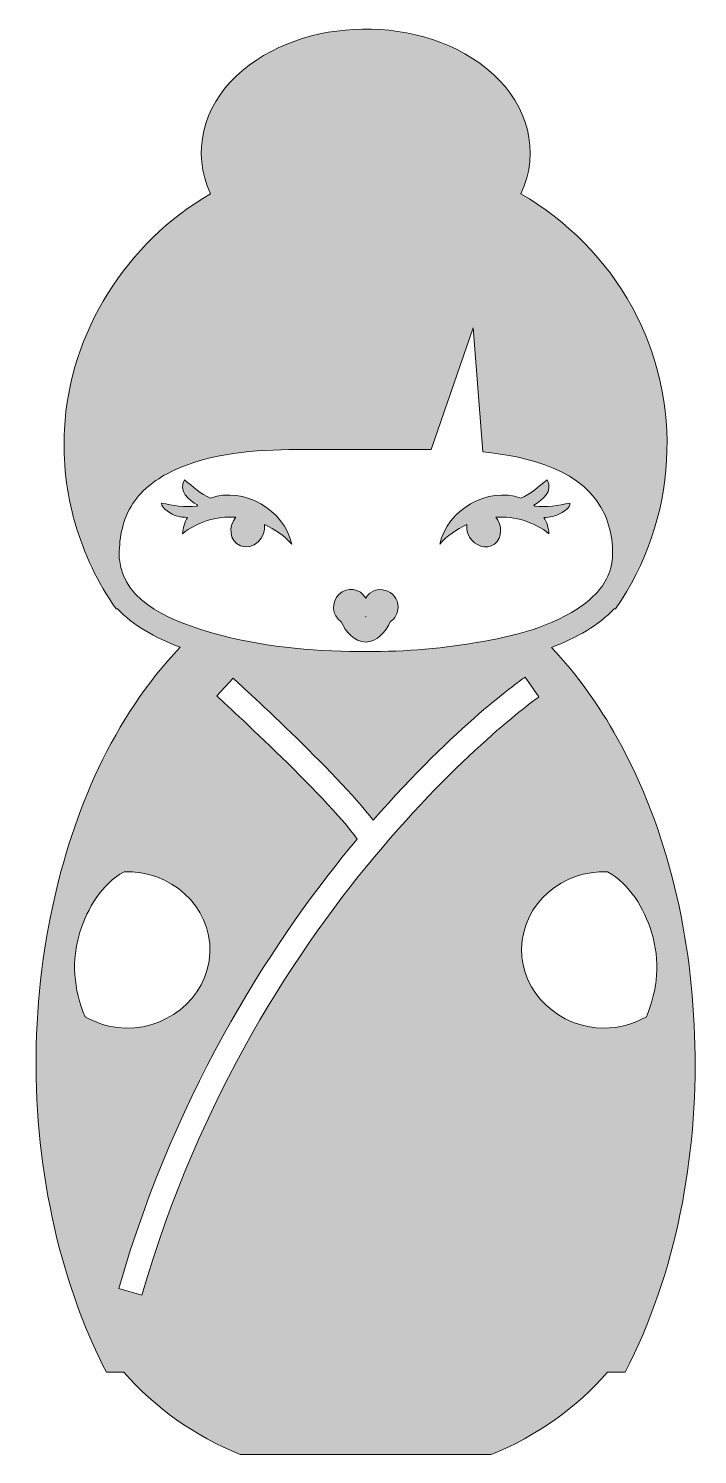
# Model space of a CAD drawing. Header units: inches. Extents: x -1 to 47, y 0 to 102.
import ezdxf

# ---------------------------------------------------------------- set-up
doc = ezdxf.new("R2010")
doc.units = ezdxf.units.IN
doc.header["$MEASUREMENT"] = 0
doc.layers.add('Layer 1', color=7, linetype='Continuous')

msp = doc.modelspace()

# ---------------------------------------------------------------- hatches: boundary and pattern name
at = {"layer": 'Layer 1', "true_color": 0xf5a9ca}
h = msp.add_hatch(color=231, dxfattribs=at)
h.dxf.hatch_style = 2
edge = h.paths.add_edge_path()
edge.add_spline(control_points=[(41.21, 60.28), (41.21, 60.28), (41.3, 60.28), (41.3, 60.28), (45.72, 66.59), (46.2, 75.04), (42.49, 81.79), (40.64, 85.14), (37.86, 87.94), (34.56, 89.87), (36, 92.87), (34.99, 96.19), (32.61, 98.37), (30.11, 100.65), (26.61, 101.65), (23.27, 101.6), (20.03, 101.55), (16.65, 100.51), (14.26, 98.25), (11.96, 96.07), (11.03, 92.81), (12.44, 89.87), (6.44, 86.37), (2.38, 80.03), (2.02, 73.06), (1.78, 68.53), (3.09, 64), (5.7, 60.28), (5.7, 60.28), (5.81, 60.28), (5.81, 60.28), (6.89, 59.11), (8.47, 58.22), (10.28, 57.54), (5.48, 52.54), (2.63, 45.82), (1.19, 39.11), (-0.54, 31.1), (-0.39, 22.59), (1.68, 14.66), (2.48, 11.62), (3.57, 8.65), (5.01, 5.86), (5.01, 5.86), (6.26, 5.86), (6.26, 5.86), (8.46, 3.34), (11.3, 1.32), (14.55, 0), (14.55, 0), (32.45, 0), (32.45, 0), (35.7, 1.32), (38.54, 3.34), (40.73, 5.86), (40.73, 5.86), (41.99, 5.86), (41.99, 5.86), (45.66, 13), (47.15, 21.2), (46.96, 29.19), (46.79, 36.74), (45.11, 44.42), (41.43, 51.06), (40.13, 53.39), (38.58, 55.6), (36.73, 57.53), (38.54, 58.21), (40.12, 59.11), (41.21, 60.28)], knot_values=[0, 0, 0, 0, 1, 1, 1, 2, 2, 2, 3, 3, 3, 4, 4, 4, 5, 5, 5, 6, 6, 6, 7, 7, 7, 8, 8, 8, 9, 9, 9, 10, 10, 10, 11, 11, 11, 12, 12, 12, 13, 13, 13, 14, 14, 14, 15, 15, 15, 16, 16, 16, 17, 17, 17, 18, 18, 18, 19, 19, 19, 20, 20, 20, 21, 21, 21, 22, 22, 22, 23, 23, 23, 23], degree=3, periodic=1)
edge = h.paths.add_edge_path()
edge.add_spline(control_points=[(6.9, 67.79), (7.59, 68.84), (8.64, 69.59), (9.76, 70.12), (12.47, 71.4), (15.62, 71.63), (18.57, 71.63), (18.57, 71.63), (28.17, 71.63), (28.17, 71.63), (28.17, 71.63), (31.16, 80.31), (31.16, 80.31), (31.16, 80.31), (31.85, 71.46), (31.85, 71.46), (35.03, 71.14), (39.15, 70.22), (40.56, 66.95), (41.06, 65.76), (41.3, 64.21), (40.89, 62.96), (40.56, 61.97), (39.83, 61.18), (39, 60.57), (36.83, 58.98), (33.98, 58.32), (31.37, 57.87), (28.62, 57.4), (25.82, 57.2), (23.03, 57.23), (19.54, 57.26), (15.98, 57.6), (12.61, 58.55), (10.06, 59.27), (6.22, 60.65), (5.94, 63.79), (5.93, 63.91), (5.93, 64.02), (5.93, 64.14), (5.93, 65.42), (6.19, 66.71), (6.9, 67.79)], knot_values=[0, 0, 0, 0, 1, 1, 1, 2, 2, 2, 3, 3, 3, 4, 4, 4, 5, 5, 5, 6, 6, 6, 7, 7, 7, 8, 8, 8, 9, 9, 9, 10, 10, 10, 11, 11, 11, 12, 12, 12, 13, 13, 13, 14, 14, 14, 14], degree=3, periodic=1)
edge = h.paths.add_edge_path()
edge.add_spline(control_points=[(3.13, 37.24), (3.66, 38.94), (4.68, 40.65), (6.27, 41.54), (9.51, 41.67), (12.51, 39.13), (12.39, 35.78), (12.27, 32.42), (9.04, 30.05), (5.8, 30.43), (4.99, 30.53), (4.2, 30.8), (3.49, 31.2), (2.67, 33.16), (2.5, 35.2), (3.13, 37.24)], knot_values=[0, 0, 0, 0, 1, 1, 1, 2, 2, 2, 3, 3, 3, 4, 4, 4, 5, 5, 5, 5], degree=3, periodic=1)
edge = h.paths.add_edge_path()
edge.add_spline(control_points=[(22.89, 43.87), (20.71, 46.94), (12.96, 53.99), (12.88, 54.07), (12.88, 54.07), (14.04, 55.34), (14.04, 55.34), (14.37, 55.04), (21.42, 48.62), (24.03, 45.21), (29.91, 51.95), (34.65, 55.27), (34.86, 55.41), (34.86, 55.41), (35.84, 54), (35.84, 54), (35.64, 53.86), (15.72, 39.76), (7.55, 11.36), (7.55, 11.36), (5.89, 11.84), (5.89, 11.84), (10.09, 26.44), (17.33, 37.21), (22.89, 43.87)], knot_values=[0, 0, 0, 0, 1, 1, 1, 2, 2, 2, 3, 3, 3, 4, 4, 4, 5, 5, 5, 6, 6, 6, 7, 7, 7, 8, 8, 8, 8], degree=3, periodic=1)
edge = h.paths.add_edge_path()
edge.add_spline(control_points=[(34.61, 36.07), (34.66, 39.3), (37.6, 41.66), (40.72, 41.54), (42.32, 40.65), (43.34, 38.94), (43.87, 37.24), (44.49, 35.2), (44.33, 33.16), (43.5, 31.2), (42.62, 30.69), (41.58, 30.39), (40.47, 30.39), (37.36, 30.39), (34.55, 32.87), (34.61, 36.07)], knot_values=[0, 0, 0, 0, 1, 1, 1, 2, 2, 2, 3, 3, 3, 4, 4, 4, 5, 5, 5, 5], degree=3, periodic=1)
h = msp.add_hatch(color=231, dxfattribs=at)
h.dxf.hatch_style = 2
edge = h.paths.add_edge_path()
edge.add_spline(control_points=[(10.8, 66.8), (10.59, 66.44), (10.47, 66.04), (10.44, 65.63), (11.47, 66.47), (12.84, 66.9), (14.24, 66.81), (13.71, 66.2), (13.74, 65.1), (14.57, 64.77), (15.5, 64.41), (16.41, 65.38), (16.29, 66.29), (17.05, 65.95), (17.7, 65.47), (18.22, 64.9), (17.7, 67.33), (14.81, 69.02), (12.44, 68.17), (11.74, 68.44), (11.19, 68.99), (10.57, 69.48), (10.12, 68.66), (10.87, 68.05), (11.52, 67.66), (11.52, 67.66), (11.45, 67.59), (11.45, 67.59), (10.59, 67.52), (9.77, 67.63), (8.95, 67.82), (8.92, 67.44), (9.68, 67), (9.99, 66.91), (10.27, 66.82), (10.53, 66.8), (10.8, 66.8)], knot_values=[0, 0, 0, 0, 1, 1, 1, 2, 2, 2, 3, 3, 3, 4, 4, 4, 5, 5, 5, 6, 6, 6, 7, 7, 7, 8, 8, 8, 9, 9, 9, 10, 10, 10, 11, 11, 11, 12, 12, 12, 12], degree=3, periodic=1)
h = msp.add_hatch(color=231, dxfattribs=at)
h.dxf.hatch_style = 2
edge = h.paths.add_edge_path()
edge.add_spline(control_points=[(32.67, 64.9), (33.28, 65.35), (33.22, 66.27), (32.76, 66.81), (34.16, 66.9), (35.53, 66.47), (36.56, 65.63), (36.52, 66.04), (36.41, 66.44), (36.2, 66.8), (36.62, 66.79), (37.03, 66.88), (37.4, 67.09), (37.63, 67.22), (38.08, 67.49), (38.05, 67.82), (37.23, 67.63), (36.41, 67.52), (35.55, 67.6), (35.55, 67.6), (35.48, 67.66), (35.48, 67.66), (36.12, 68.05), (36.88, 68.66), (36.43, 69.48), (35.81, 68.99), (35.26, 68.44), (34.55, 68.17), (32.19, 69.02), (29.3, 67.33), (28.78, 64.9), (29.3, 65.47), (29.95, 65.95), (30.71, 66.29), (30.67, 65.99), (30.73, 65.67), (30.9, 65.38), (31.26, 64.79), (32.07, 64.47), (32.67, 64.9)], knot_values=[0, 0, 0, 0, 1, 1, 1, 2, 2, 2, 3, 3, 3, 4, 4, 4, 5, 5, 5, 6, 6, 6, 7, 7, 7, 8, 8, 8, 9, 9, 9, 10, 10, 10, 11, 11, 11, 12, 12, 12, 13, 13, 13, 13], degree=3, periodic=1)
h = msp.add_hatch(color=231, dxfattribs=at)
h.dxf.hatch_style = 2
edge = h.paths.add_edge_path()
edge.add_spline(control_points=[(23.5, 61.05), (23.1, 61.73), (22.17, 61.87), (21.6, 61.33), (21.02, 60.78), (21.09, 59.8), (21.74, 59.35), (22.08, 58.67), (22.67, 57.91), (23.5, 57.91), (24.33, 57.91), (24.92, 58.67), (25.25, 59.35), (25.58, 59.58), (25.8, 59.96), (25.8, 60.4), (25.8, 61.63), (24.14, 62.14), (23.5, 61.05)], knot_values=[0, 0, 0, 0, 1, 1, 1, 2, 2, 2, 3, 3, 3, 4, 4, 4, 5, 5, 5, 6, 6, 6, 6], degree=3, periodic=1)
h.paths.add_polyline_path([(23.5, 59.74), (23.51, 59.72), (23.49, 59.72)])
h = msp.add_hatch(color=231, dxfattribs=at)
h.dxf.hatch_style = 2
h.paths.add_polyline_path([(23.51, 59.72), (23.5, 59.74), (23.49, 59.72)])

# ---------------------------------------------------------------- linework, layer by layer
at = {"layer": 'Layer 1', "lineweight": 0}
for points in [[(23.51, 59.72), (23.5, 59.74), (23.49, 59.72), (23.51, 59.72)], [(23.5, 59.74), (23.51, 59.72), (23.49, 59.72), (23.5, 59.74)]]:
    msp.add_lwpolyline(points, dxfattribs=at)
for points, knots in [([(41.21, 60.28), (41.21, 60.28), (41.3, 60.28), (41.3, 60.28), (45.72, 66.59), (46.2, 75.04), (42.49, 81.79), (40.64, 85.14), (37.86, 87.94), (34.56, 89.87), (36, 92.87), (34.99, 96.19), (32.61, 98.37), (30.11, 100.65), (26.61, 101.65), (23.27, 101.6), (20.03, 101.55), (16.65, 100.51), (14.26, 98.25), (11.96, 96.07), (11.03, 92.81), (12.44, 89.87), (6.44, 86.37), (2.38, 80.03), (2.02, 73.06), (1.78, 68.53), (3.09, 64), (5.7, 60.28), (5.7, 60.28), (5.81, 60.28), (5.81, 60.28), (6.89, 59.11), (8.47, 58.22), (10.28, 57.54), (5.48, 52.54), (2.63, 45.82), (1.19, 39.11), (-0.54, 31.1), (-0.39, 22.59), (1.68, 14.66), (2.48, 11.62), (3.57, 8.65), (5.01, 5.86), (5.01, 5.86), (6.26, 5.86), (6.26, 5.86), (8.46, 3.34), (11.3, 1.32), (14.55, 0), (14.55, 0), (32.45, 0), (32.45, 0), (35.7, 1.32), (38.54, 3.34), (40.73, 5.86), (40.73, 5.86), (41.99, 5.86), (41.99, 5.86), (45.66, 13), (47.15, 21.2), (46.96, 29.19), (46.79, 36.74), (45.11, 44.42), (41.43, 51.06), (40.13, 53.39), (38.58, 55.6), (36.73, 57.53), (38.54, 58.21), (40.12, 59.11), (41.21, 60.28)], [0, 0, 0, 0, 1, 1, 1, 2, 2, 2, 3, 3, 3, 4, 4, 4, 5, 5, 5, 6, 6, 6, 7, 7, 7, 8, 8, 8, 9, 9, 9, 10, 10, 10, 11, 11, 11, 12, 12, 12, 13, 13, 13, 14, 14, 14, 15, 15, 15, 16, 16, 16, 17, 17, 17, 18, 18, 18, 19, 19, 19, 20, 20, 20, 21, 21, 21, 22, 22, 22, 23, 23, 23, 23]), ([(6.9, 67.79), (7.59, 68.84), (8.64, 69.59), (9.76, 70.12), (12.47, 71.4), (15.62, 71.63), (18.57, 71.63), (18.57, 71.63), (28.17, 71.63), (28.17, 71.63), (28.17, 71.63), (31.16, 80.31), (31.16, 80.31), (31.16, 80.31), (31.85, 71.46), (31.85, 71.46), (35.03, 71.14), (39.15, 70.22), (40.56, 66.95), (41.06, 65.76), (41.3, 64.21), (40.89, 62.96), (40.56, 61.97), (39.83, 61.18), (39, 60.57), (36.83, 58.98), (33.98, 58.32), (31.37, 57.87), (28.62, 57.4), (25.82, 57.2), (23.03, 57.23), (19.54, 57.26), (15.98, 57.6), (12.61, 58.55), (10.06, 59.27), (6.22, 60.65), (5.94, 63.79), (5.93, 63.91), (5.93, 64.02), (5.93, 64.14), (5.93, 65.42), (6.19, 66.71), (6.9, 67.79)], [0, 0, 0, 0, 1, 1, 1, 2, 2, 2, 3, 3, 3, 4, 4, 4, 5, 5, 5, 6, 6, 6, 7, 7, 7, 8, 8, 8, 9, 9, 9, 10, 10, 10, 11, 11, 11, 12, 12, 12, 13, 13, 13, 14, 14, 14, 14]), ([(10.8, 66.8), (10.59, 66.44), (10.47, 66.04), (10.44, 65.63), (11.47, 66.47), (12.84, 66.9), (14.24, 66.81), (13.71, 66.2), (13.74, 65.1), (14.57, 64.77), (15.5, 64.41), (16.41, 65.38), (16.29, 66.29), (17.05, 65.95), (17.7, 65.47), (18.22, 64.9), (17.7, 67.33), (14.81, 69.02), (12.44, 68.17), (11.74, 68.44), (11.19, 68.99), (10.57, 69.48), (10.12, 68.66), (10.87, 68.05), (11.52, 67.66), (11.52, 67.66), (11.45, 67.59), (11.45, 67.59), (10.59, 67.52), (9.77, 67.63), (8.95, 67.82), (8.92, 67.44), (9.68, 67), (9.99, 66.91), (10.27, 66.82), (10.53, 66.8), (10.8, 66.8)], [0, 0, 0, 0, 1, 1, 1, 2, 2, 2, 3, 3, 3, 4, 4, 4, 5, 5, 5, 6, 6, 6, 7, 7, 7, 8, 8, 8, 9, 9, 9, 10, 10, 10, 11, 11, 11, 12, 12, 12, 12]), ([(32.67, 64.9), (33.28, 65.35), (33.22, 66.27), (32.76, 66.81), (34.16, 66.9), (35.53, 66.47), (36.56, 65.63), (36.52, 66.04), (36.41, 66.44), (36.2, 66.8), (36.62, 66.79), (37.03, 66.88), (37.4, 67.09), (37.63, 67.22), (38.08, 67.49), (38.05, 67.82), (37.23, 67.63), (36.41, 67.52), (35.55, 67.6), (35.55, 67.6), (35.48, 67.66), (35.48, 67.66), (36.12, 68.05), (36.88, 68.66), (36.43, 69.48), (35.81, 68.99), (35.26, 68.44), (34.55, 68.17), (32.19, 69.02), (29.3, 67.33), (28.78, 64.9), (29.3, 65.47), (29.95, 65.95), (30.71, 66.29), (30.67, 65.99), (30.73, 65.67), (30.9, 65.38), (31.26, 64.79), (32.07, 64.47), (32.67, 64.9)], [0, 0, 0, 0, 1, 1, 1, 2, 2, 2, 3, 3, 3, 4, 4, 4, 5, 5, 5, 6, 6, 6, 7, 7, 7, 8, 8, 8, 9, 9, 9, 10, 10, 10, 11, 11, 11, 12, 12, 12, 13, 13, 13, 13]), ([(23.5, 61.05), (23.1, 61.73), (22.17, 61.87), (21.6, 61.33), (21.02, 60.78), (21.09, 59.8), (21.74, 59.35), (22.08, 58.67), (22.67, 57.91), (23.5, 57.91), (24.33, 57.91), (24.92, 58.67), (25.25, 59.35), (25.58, 59.58), (25.8, 59.96), (25.8, 60.4), (25.8, 61.63), (24.14, 62.14), (23.5, 61.05)], [0, 0, 0, 0, 1, 1, 1, 2, 2, 2, 3, 3, 3, 4, 4, 4, 5, 5, 5, 6, 6, 6, 6]), ([(22.89, 43.87), (20.71, 46.94), (12.96, 53.99), (12.88, 54.07), (12.88, 54.07), (14.04, 55.34), (14.04, 55.34), (14.37, 55.04), (21.42, 48.62), (24.03, 45.21), (29.91, 51.95), (34.65, 55.27), (34.86, 55.41), (34.86, 55.41), (35.84, 54), (35.84, 54), (35.64, 53.86), (15.72, 39.76), (7.55, 11.36), (7.55, 11.36), (5.89, 11.84), (5.89, 11.84), (10.09, 26.44), (17.33, 37.21), (22.89, 43.87)], [0, 0, 0, 0, 1, 1, 1, 2, 2, 2, 3, 3, 3, 4, 4, 4, 5, 5, 5, 6, 6, 6, 7, 7, 7, 8, 8, 8, 8]), ([(3.13, 37.24), (3.66, 38.94), (4.68, 40.65), (6.27, 41.54), (9.51, 41.67), (12.51, 39.13), (12.39, 35.78), (12.27, 32.42), (9.04, 30.05), (5.8, 30.43), (4.99, 30.53), (4.2, 30.8), (3.49, 31.2), (2.67, 33.16), (2.5, 35.2), (3.13, 37.24)], [0, 0, 0, 0, 1, 1, 1, 2, 2, 2, 3, 3, 3, 4, 4, 4, 5, 5, 5, 5]), ([(34.61, 36.07), (34.66, 39.3), (37.6, 41.66), (40.72, 41.54), (42.32, 40.65), (43.34, 38.94), (43.87, 37.24), (44.49, 35.2), (44.33, 33.16), (43.5, 31.2), (42.62, 30.69), (41.58, 30.39), (40.47, 30.39), (37.36, 30.39), (34.55, 32.87), (34.61, 36.07)], [0, 0, 0, 0, 1, 1, 1, 2, 2, 2, 3, 3, 3, 4, 4, 4, 5, 5, 5, 5])]:
    msp.add_open_spline(points, degree=3, knots=knots, dxfattribs=at)

doc.saveas('drawing.dxf')
